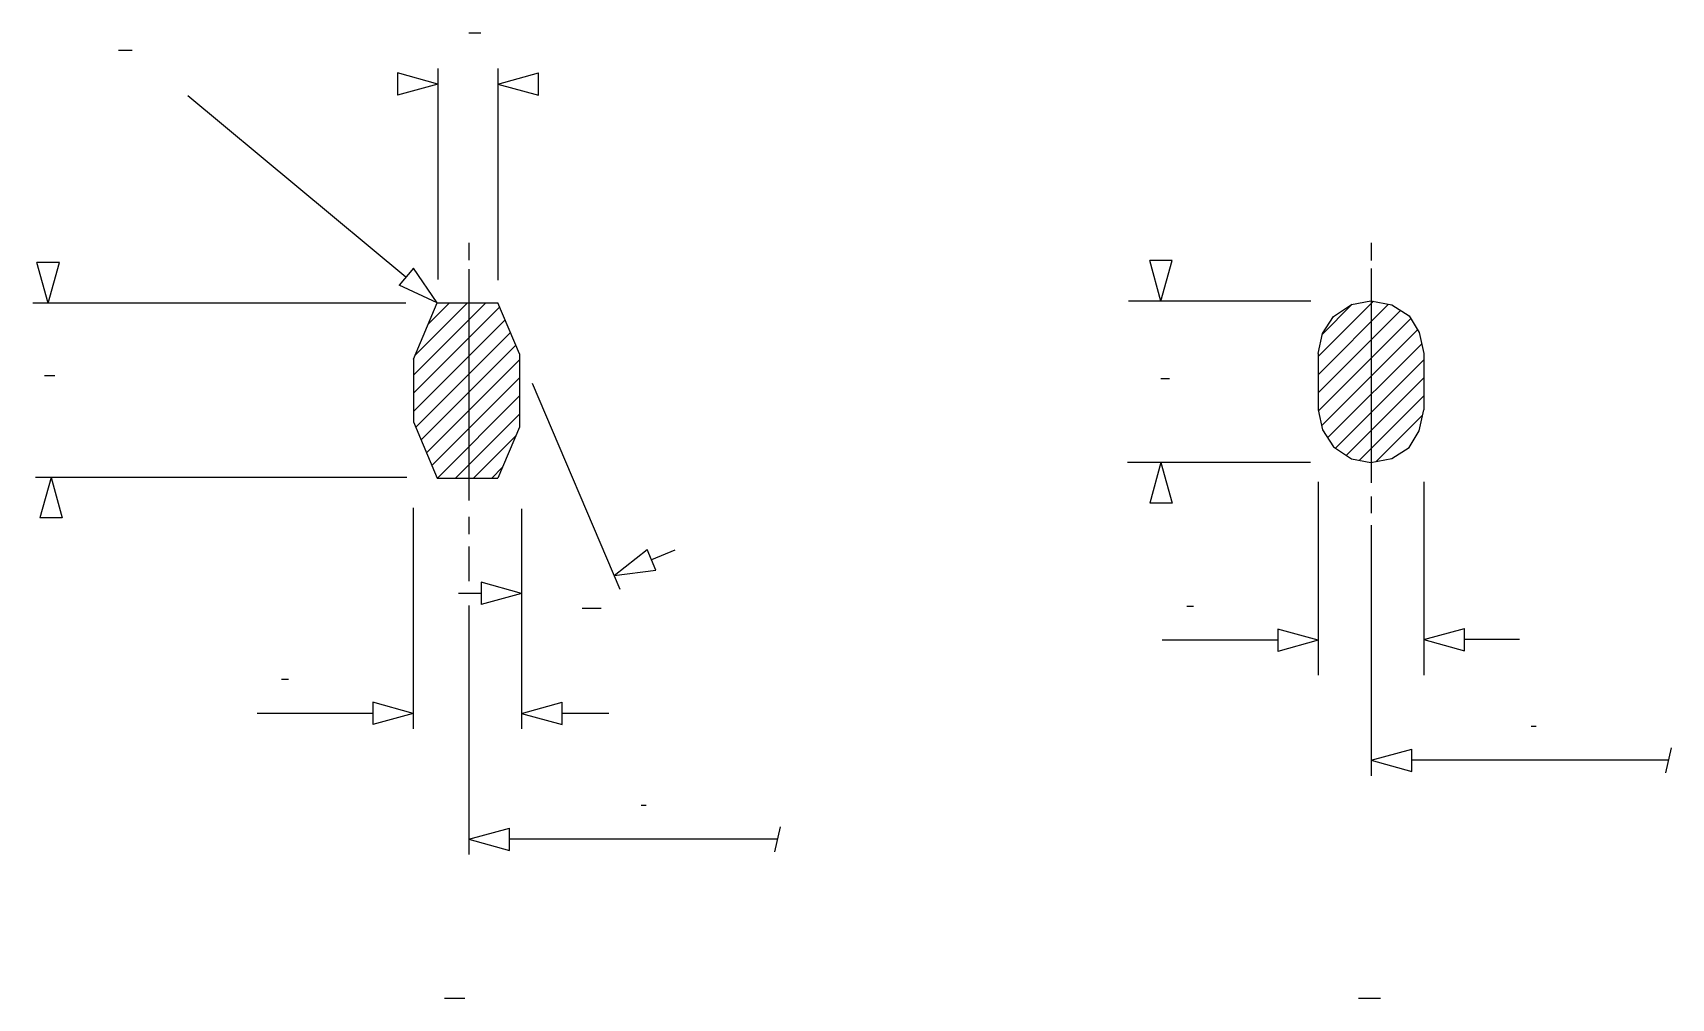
# Model space of a CAD drawing. Extents: x 377 to 1439, y 273 to 1918.
# Drawn here: x 377 to 1335, y 273 to 838 of the extents above; entities outside this region: 1.
import ezdxf

# ---------------------------------------------------------------- set-up
doc = ezdxf.new("R2010")
doc.units = 0
doc.header["$MEASUREMENT"] = 0
doc.layers.get('0').update_dxf_attribs({"linetype": 'CONTINUOUS'})
for name, color, linetype in [('1', 7, 'CONTINUOUS'), ('DRAWING1$0$-1', 7, 'CONTINUOUS'), ('GASK2$0$1', 7, 'CONTINUOUS')]:
    doc.layers.add(name, color=color, linetype=linetype)

msp = doc.modelspace()

# ---------------------------------------------------------------- linework, layer by layer
at = {"color": 5, "linetype": 'Continuous'}
for p, q in [((1431.69, 1918.1), (1438.69, 1918.1)), ((631.65, 838.23), (638.65, 838.23)), ((383.42, 637.73), (389.42, 637.73)), ((1036.46, 635.87), (1041.46, 635.87)), ((1051.48, 502.76), (1055.48, 502.76)), ((522.09, 459.91), (526.09, 459.91)), ((1252.97, 432.43), (1255.97, 432.43)), ((732.37, 386.24), (735.37, 386.24))]:
    msp.add_line(p, q, dxfattribs=at)
at = {"color": 2, "linetype": 'Continuous'}
for p, q in [((426.61, 828.1), (434.61, 828.1)), ((697.95, 501.5), (708.95, 501.5)), ((617.28, 273.25), (629.28, 273.25)), ((1151.94, 273.25), (1164.94, 273.25))]:
    msp.add_line(p, q, dxfattribs=at)
at = {"color": 3, "linetype": 'Continuous'}
for p, q in [((594.72, 695.15), (467.13, 801.34)), ((1124.04, 681.16), (1017.5, 681.16)), ((594.83, 680.03), (376.52, 680.03)), ((1123.88, 586.66), (1016.93, 586.66)), ((595.25, 578), (378.21, 578)), ((708.1, 540.71), (708.1, 540.71)), ((752.09, 535.44), (738.52, 529.77)), ((638.73, 510.18), (625.6, 510.18)), ((1104.77, 482.76), (1037.11, 482.76)), ((1246.21, 483.13), (1213.99, 483.13)), ((575.37, 439.91), (507.72, 439.91)), ((713.4, 439.91), (686.15, 439.91)), ((1333.23, 412.47), (1183.16, 412.47)), ((1334.92, 419.79), (1331.54, 405.15)), ((812.02, 366.29), (655.37, 366.29)), ((813.71, 373.61), (810.33, 358.97))]:
    msp.add_line(p, q, dxfattribs=at)
at = {"color": 7, "linetype": 'Continuous'}
for p, q in [((1147.92, 679.26), (1159.3, 681.45)), ((1159.3, 681.45), (1171.42, 678.94)), ((613.14, 680.21), (648.54, 680.21)), ((1130.86, 662.21), (1137.3, 672.18)), ((1137.3, 672.18), (1147.92, 679.26)), ((1171.42, 678.94), (1181.72, 672.51)), ((1181.72, 672.51), (1187.52, 662.86)), ((1128.4, 650.55), (1130.86, 662.21)), ((1187.52, 662.86), (1190.19, 650.55)), ((599.13, 647.25), (599.13, 610.62)), ((661.23, 650.34), (661.23, 607.52)), ((1128.4, 650.55), (1128.4, 617.56)), ((1190.19, 650.55), (1190.19, 617.56)), ((1128.4, 617.56), (1130.86, 605.9)), ((1187.52, 605.26), (1190.19, 617.56)), ((1130.86, 605.9), (1137.3, 595.93)), ((1181.72, 595.61), (1187.52, 605.26)), ((1137.3, 595.93), (1147.92, 588.85)), ((1171.42, 589.18), (1181.72, 595.61)), ((1147.92, 588.85), (1159.3, 586.67)), ((1159.3, 586.67), (1171.42, 589.18)), ((613.14, 577.66), (648.54, 577.66))]:
    msp.add_line(p, q, dxfattribs=at)
at = {"layer": '1', "color": 3, "linetype": 'Continuous'}
for p, q in [((613.48, 817.23), (613.48, 693.87)), ((648.55, 817.23), (648.55, 693.54)), ((1128.48, 575.48), (1128.48, 462.23)), ((1190.28, 575.48), (1190.28, 462.23)), ((599.09, 560.28), (599.09, 430.91)), ((662.44, 559.68), (662.44, 430.91)), ((1159.45, 550.03), (1159.45, 403.47)), ((631.65, 537.62), (631.65, 517.38)), ((631.65, 502.98), (631.65, 357.29))]:
    msp.add_line(p, q, dxfattribs=at)
at = {"layer": '1', "color": 4, "linetype": 'Continuous'}
for p, q in [((631.65, 715.32), (631.65, 705.18)), ((1159.45, 715.31), (1159.45, 704.9)), ((631.65, 699.82), (631.65, 564.45)), ((1159.45, 700.34), (1159.45, 574.76)), ((1128.4, 648.76), (1160.78, 681.14)), ((599.13, 637.83), (641.5, 680.21)), ((599.13, 627.23), (649.6, 677.7)), ((600.01, 649.32), (630.89, 680.21)), ((607.85, 667.77), (620.29, 680.21)), ((1128.4, 638.15), (1169.57, 679.32)), ((1128.4, 627.55), (1176.57, 675.72)), ((1128.51, 617.05), (1182.56, 671.1)), ((1130.76, 661.72), (1148.38, 679.35)), ((599.13, 616.62), (652.77, 670.26)), ((600.5, 607.39), (655.93, 662.82)), ((1130.36, 608.29), (1186.54, 664.48)), ((603.66, 599.94), (659.09, 655.38)), ((1133.89, 601.21), (1188.95, 656.27)), ((606.83, 592.5), (661.23, 646.91)), ((1138.45, 595.17), (1190.19, 646.91)), ((609.99, 585.06), (661.23, 636.3)), ((1144.81, 590.93), (1190.19, 636.3)), ((613.2, 577.66), (661.23, 625.69)), ((1152.47, 587.98), (1190.19, 625.7)), ((623.81, 577.66), (661.23, 615.09)), ((1162.41, 587.31), (1189.5, 614.4)), ((634.41, 577.66), (658.98, 602.23)), ((645.02, 577.66), (651.14, 583.78)), ((1159.45, 566.95), (1159.45, 557.19)), ((631.65, 554.91), (631.65, 544.77))]:
    msp.add_line(p, q, dxfattribs=at)
at = {"layer": 'DRAWING1$0$-1', "color": 7, "linetype": 'Continuous'}
for p, q in [((599.13, 647.25), (613.14, 680.21)), ((661.23, 650.34), (648.54, 680.21)), ((599.13, 610.62), (613.14, 577.66)), ((661.23, 607.52), (648.54, 577.66))]:
    msp.add_line(p, q, dxfattribs=at)
at = {"layer": 'DRAWING1$0$-1', "color": 3, "linetype": 'Continuous'}
msp.add_line((720.16, 512.34), (668.87, 633), dxfattribs=at)
at = {"layer": 'GASK2$0$1', "color": 3, "linetype": 'Continuous'}
for p, q in [((613.48, 808.23), (589.77, 814.79)), ((589.77, 814.79), (589.77, 801.67)), ((589.77, 814.79), (589.77, 801.67)), ((648.55, 808.23), (672.27, 814.79)), ((672.27, 801.67), (672.27, 814.79)), ((672.27, 801.67), (672.27, 814.79)), ((613.48, 808.23), (589.77, 801.67)), ((648.55, 808.23), (672.27, 801.67)), ((385.52, 680.03), (378.97, 703.74)), ((392.08, 703.74), (378.97, 703.74)), ((392.08, 703.74), (378.97, 703.74)), ((385.52, 680.03), (392.08, 703.74)), ((599.27, 700.53), (590.8, 690.52)), ((599.27, 700.53), (590.8, 690.52)), ((613.14, 680.21), (599.27, 700.53)), ((1036.46, 681.16), (1029.91, 704.87)), ((1043.02, 704.87), (1029.91, 704.87)), ((1043.02, 704.87), (1029.91, 704.87)), ((1036.46, 681.16), (1043.02, 704.87)), ((613.14, 680.21), (590.8, 690.52)), ((1036.46, 586.66), (1029.91, 562.95)), ((1036.46, 586.66), (1043.02, 562.95)), ((387.21, 578), (380.65, 554.29)), ((387.21, 578), (393.76, 554.29)), ((1043.02, 562.95), (1029.91, 562.95)), ((1043.02, 562.95), (1029.91, 562.95)), ((393.76, 554.29), (380.65, 554.29)), ((393.76, 554.29), (380.65, 554.29)), ((716.64, 520.63), (735.99, 535.82)), ((741.05, 523.72), (735.99, 535.82)), ((741.05, 523.72), (735.99, 535.82)), ((716.64, 520.63), (741.05, 523.72)), ((662.44, 510.18), (638.73, 516.73)), ((638.73, 516.73), (638.73, 503.62)), ((638.73, 516.73), (638.73, 503.62)), ((662.44, 510.18), (638.73, 503.62)), ((1128.48, 482.76), (1104.77, 489.32)), ((1104.77, 489.32), (1104.77, 476.21)), ((1104.77, 489.32), (1104.77, 476.21)), ((1190.28, 483.13), (1213.99, 489.69)), ((1213.99, 476.57), (1213.99, 489.69)), ((1213.99, 476.57), (1213.99, 489.69)), ((1128.48, 482.76), (1104.77, 476.21)), ((1190.28, 483.13), (1213.99, 476.57)), ((575.37, 446.47), (575.37, 433.36)), ((575.37, 446.47), (575.37, 433.36)), ((599.09, 439.91), (575.37, 446.47)), ((662.44, 439.91), (686.15, 446.47)), ((686.15, 433.36), (686.15, 446.47)), ((686.15, 433.36), (686.15, 446.47)), ((599.09, 439.91), (575.37, 433.36)), ((662.44, 439.91), (686.15, 433.36)), ((1159.45, 412.47), (1183.16, 419.03)), ((1159.45, 412.47), (1183.16, 405.92)), ((1183.16, 405.92), (1183.16, 419.03)), ((1183.16, 405.92), (1183.16, 419.03)), ((631.65, 366.29), (655.37, 372.84)), ((631.65, 366.29), (655.37, 359.73)), ((655.37, 359.73), (655.37, 372.84)), ((655.37, 359.73), (655.37, 372.84))]:
    msp.add_line(p, q, dxfattribs=at)

doc.saveas('drawing.dxf')
